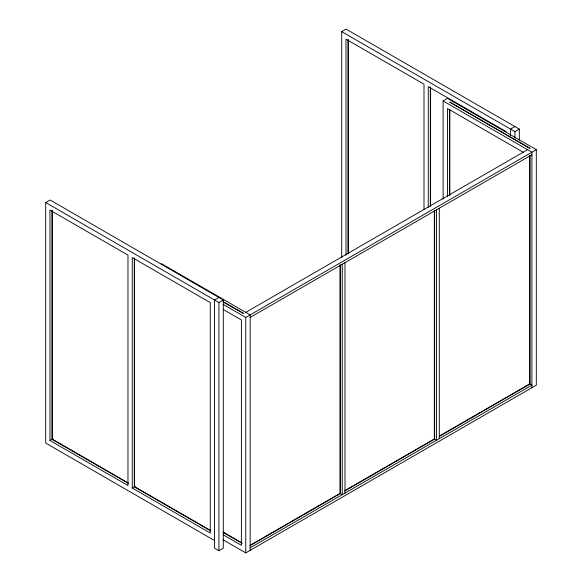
<?xml version="1.0" encoding="UTF-8"?>
<svg xmlns="http://www.w3.org/2000/svg" width="582" height="582" viewBox="0 0 582 582"><rect width="100%" height="100%" fill="white"/><g stroke="black" fill="none" stroke-linecap="round" stroke-linejoin="round"><path stroke-width="0.87" d="M214.525 540.554L45.687 443.077L45.687 202.536L50.074 200.004L223.299 300.021L223.299 548.149L218.912 550.681L214.525 548.149L214.525 300.021L218.912 297.489M341.707 257.644L341.707 31.632L346.094 29.1L519.319 129.109L519.319 140.022M443.12 199.131L443.12 100.941L447.507 98.409L536.313 149.683L536.313 385.16L245.771 552.9L222.986 539.74M514.932 126.578L510.552 129.109L510.552 135.475M45.687 202.536L218.912 302.553L223.299 300.021M341.707 31.632L514.932 131.641L519.319 129.109M245.771 312.359L527.547 149.683M222.986 304.27L245.771 317.423L536.313 149.683M250.158 317.423L531.926 154.747M49.957 440.479L127.967 485.519L127.967 255.105L49.957 210.073L49.957 440.479L52.882 438.792M132.245 487.985L210.255 533.025L210.255 302.611L132.245 257.579L132.245 487.985L135.17 486.297M250.318 545.203L340.055 493.391L342.252 494.664L342.252 264.257M344.609 490.764L434.339 438.959L436.544 440.225L436.544 209.818M439.206 436.151L529.722 383.887L531.926 385.16L250.158 547.837M249.802 545.814L340.325 493.551L340.325 264.956M344.879 490.924L434.616 439.112L434.616 210.517M439.475 436.304L529.998 384.047L529.998 155.445M506.275 131.707L428.265 86.667L428.265 207.316M443.12 100.941L531.926 152.215L531.926 387.692M523.618 152.484L447.507 108.543L447.507 196.68M161.352 263.624L250.158 314.891L250.158 550.368M223.321 301.767L243.72 313.545L223.044 301.927M223.343 309.537L241.392 319.954L241.392 545.305L223.343 534.887M223.321 532.181L242.148 543.05M223.044 532.341L241.872 543.21M127.96 482.82L52.293 439.134L52.293 210.538M210.24 530.326L134.573 486.639L134.573 258.044M128.462 483.431L52.016 439.294L52.016 210.699M210.749 530.937L134.297 486.799L134.297 258.204M529.722 155.292L529.722 383.887M514.932 131.641L514.932 138.007M449.835 109.387L449.835 195.567M449.566 109.547L449.566 194.817M439.286 208.232L439.286 438.646M434.339 211.266L434.339 438.959M430.593 87.14L430.593 205.97M430.324 87.3L430.324 206.13M423.994 209.389L423.994 84.201L345.984 39.161L345.984 255.062M348.312 39.634L348.312 253.716M348.036 39.794L348.036 253.876M344.995 262.671L344.995 493.085M340.055 264.795L340.055 493.391M245.771 317.423L245.771 552.9M218.912 302.553L218.912 550.681M449.835 102.134L529.875 148.337L449.835 102.134"/></g></svg>
